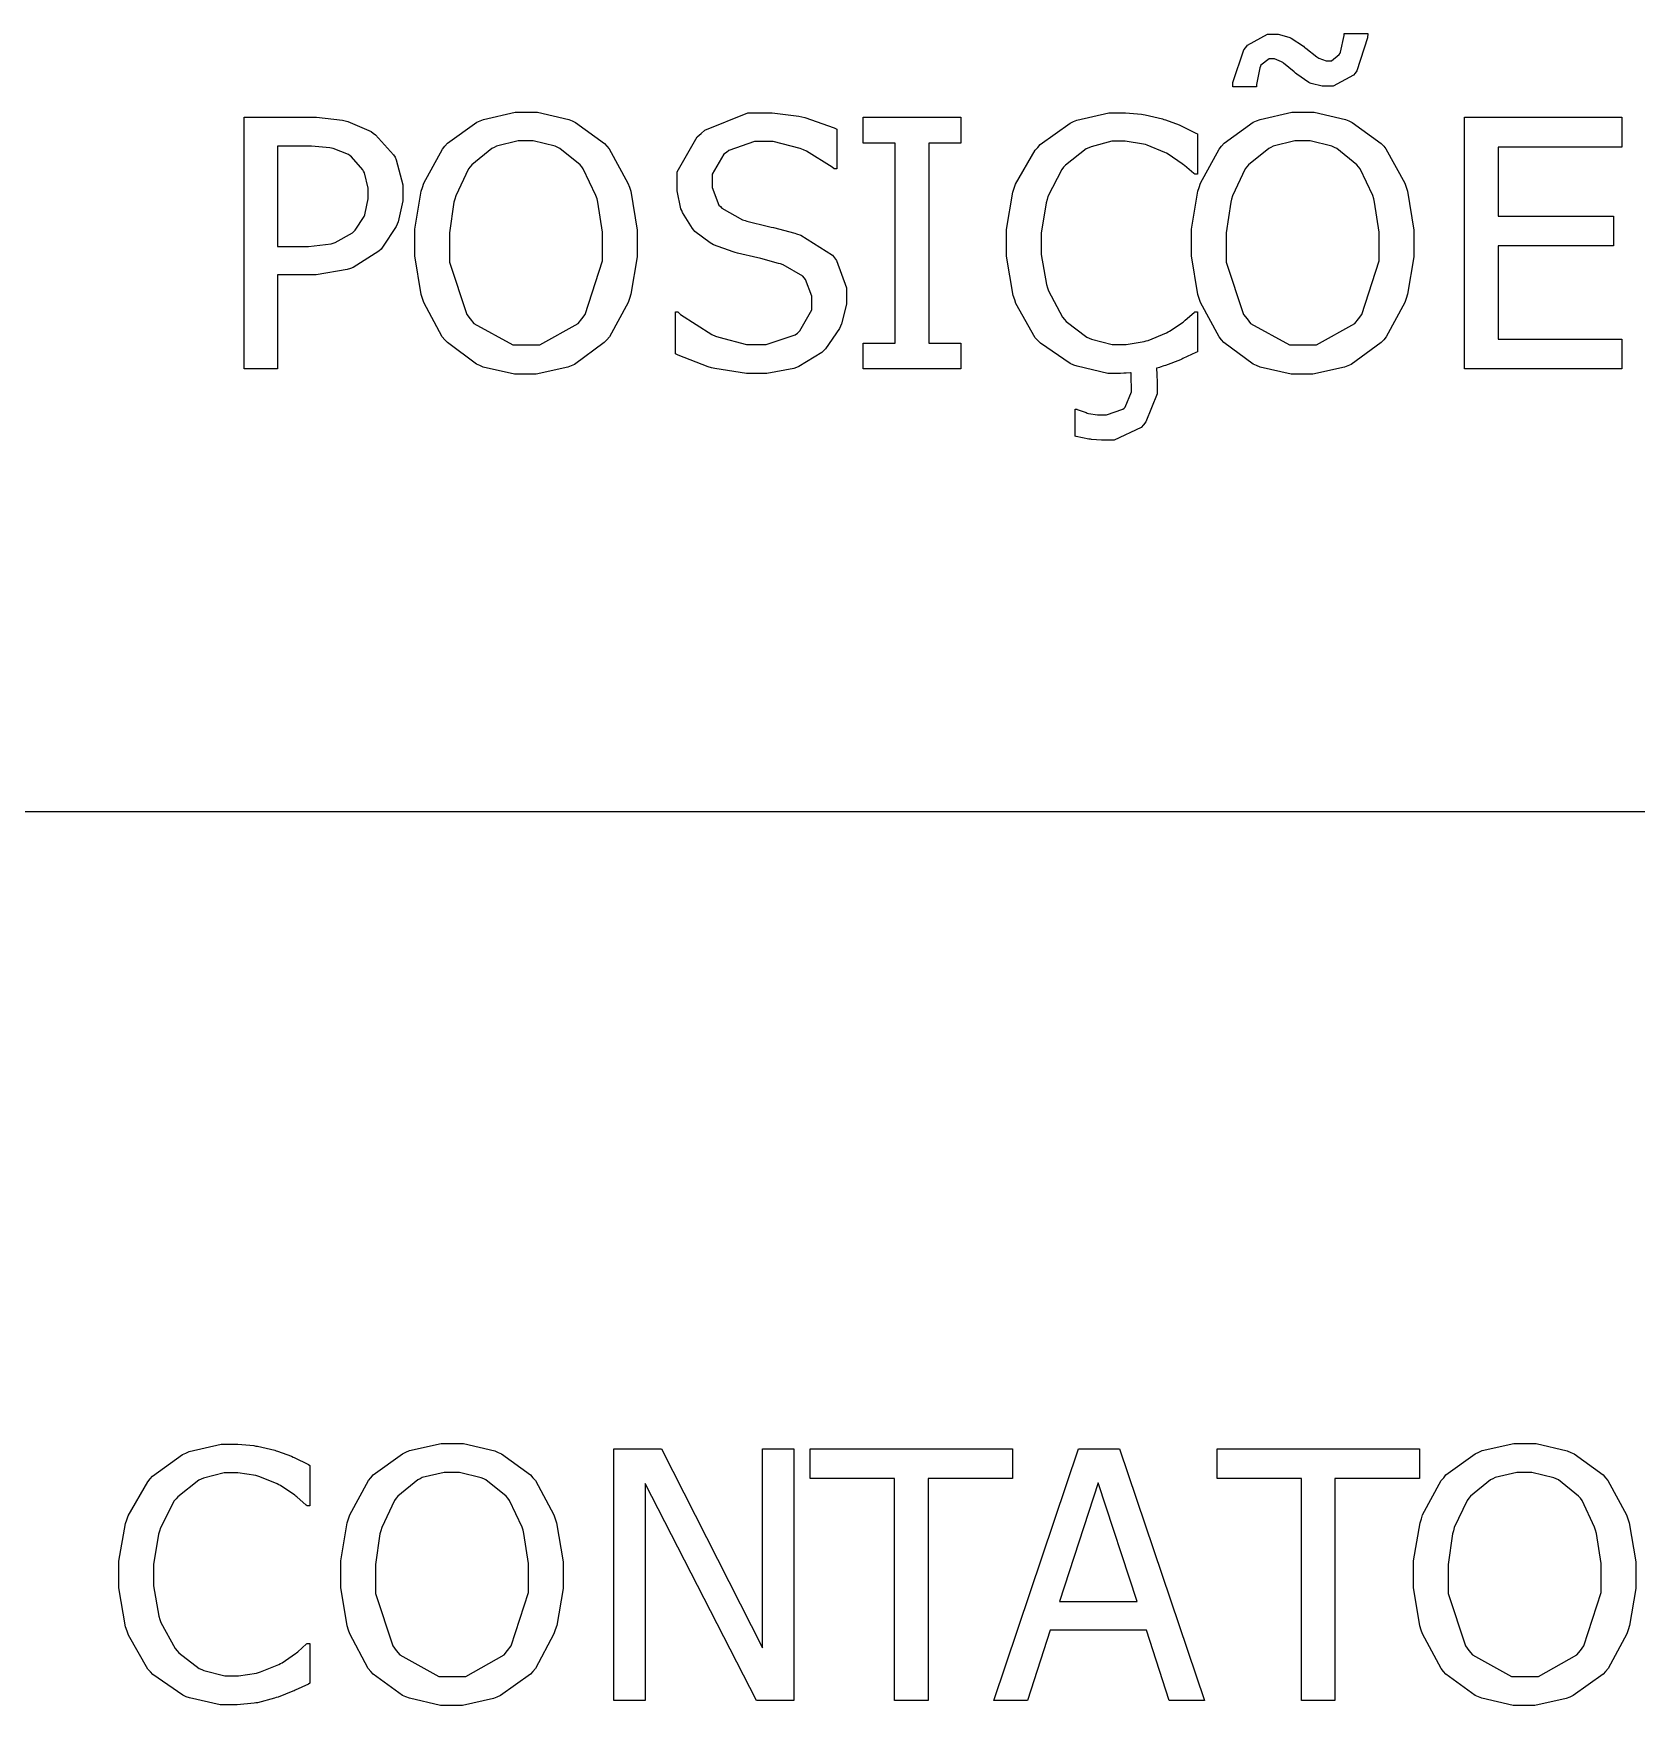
# Model space of a CAD drawing. Header units: millimetres. Extents: x 1974 to 2099, y 1386 to 1555.
# Drawn here: x 2086.148 to 2087.224, y 1477.652 to 1478.775 of the extents above; entities that cross this region are included whole.
import ezdxf

# ---------------------------------------------------------------- set-up
doc = ezdxf.new("R2010")
doc.units = ezdxf.units.MM
doc.layers.add('TEXTO', color=4, linetype='Continuous')

msp = doc.modelspace()

# ---------------------------------------------------------------- linework, layer by layer
at = {"layer": 'TEXTO', "color": 0}
for p, q in [((2086.9631, 1478.7669), (2086.9765, 1478.7743)), ((2086.9765, 1478.7743), (2086.981, 1478.7743)), ((2086.981, 1478.7743), (2086.9836, 1478.7743)), ((2086.9836, 1478.7743), (2086.9908, 1478.7724)), ((2086.9908, 1478.7724), (2086.9916, 1478.7721)), ((2086.9916, 1478.7721), (2086.9924, 1478.7718)), ((2086.9924, 1478.7718), (2087.0006, 1478.7664)), ((2087.0256, 1478.7624), (2087.028, 1478.7735)), ((2087.028, 1478.7749), (2087.0439, 1478.7749)), ((2087.028, 1478.7735), (2087.028, 1478.7749)), ((2087.028, 1478.7749), (2087.028, 1478.7749)), ((2087.0437, 1478.7719), (2087.0365, 1478.7498)), ((2087.0439, 1478.7749), (2087.0437, 1478.7719)), ((2086.9533, 1478.7419), (2086.9605, 1478.7639)), ((2086.9605, 1478.7639), (2086.9619, 1478.7654)), ((2086.9619, 1478.7654), (2086.9631, 1478.7669)), ((2087.0006, 1478.7664), (2087.0014, 1478.7655)), ((2087.0014, 1478.7655), (2087.0023, 1478.7649)), ((2087.0023, 1478.7649), (2087.0096, 1478.7592)), ((2087.0194, 1478.7564), (2087.0247, 1478.7608)), ((2087.0247, 1478.7608), (2087.0252, 1478.7616)), ((2087.0252, 1478.7616), (2087.0256, 1478.7624)), ((2086.9714, 1478.7519), (2086.9692, 1478.7405)), ((2086.9718, 1478.7528), (2086.9714, 1478.7519)), ((2086.9721, 1478.7536), (2086.9718, 1478.7528)), ((2086.9776, 1478.7578), (2086.9721, 1478.7536)), ((2086.9795, 1478.7578), (2086.9776, 1478.7578)), ((2086.9811, 1478.7578), (2086.9795, 1478.7578)), ((2086.986, 1478.7559), (2086.9811, 1478.7578)), ((2086.9867, 1478.7554), (2086.986, 1478.7559)), ((2086.9873, 1478.755), (2086.9867, 1478.7554)), ((2086.9944, 1478.749), (2086.9873, 1478.755)), ((2086.9954, 1478.7483), (2086.9944, 1478.749)), ((2087.0096, 1478.7592), (2087.0103, 1478.7588)), ((2087.0103, 1478.7588), (2087.0109, 1478.7583)), ((2087.0109, 1478.7583), (2087.0158, 1478.7564)), ((2087.0158, 1478.7564), (2087.0175, 1478.7564)), ((2087.0175, 1478.7564), (2087.0194, 1478.7564)), ((2087.0365, 1478.7498), (2087.0354, 1478.7483)), ((2086.9533, 1478.739), (2086.9533, 1478.7419)), ((2086.9692, 1478.739), (2086.9533, 1478.739)), ((2086.9692, 1478.7405), (2086.9692, 1478.739)), ((2086.9961, 1478.7476), (2086.9954, 1478.7483)), ((2087.0042, 1478.742), (2086.9961, 1478.7476)), ((2087.0051, 1478.7416), (2087.0042, 1478.742)), ((2087.0058, 1478.7413), (2087.0051, 1478.7416)), ((2087.0132, 1478.7395), (2087.0058, 1478.7413)), ((2087.016, 1478.7395), (2087.0132, 1478.7395)), ((2087.0205, 1478.7395), (2087.016, 1478.7395)), ((2087.0342, 1478.7468), (2087.0205, 1478.7395)), ((2087.0354, 1478.7483), (2087.0342, 1478.7468)), ((2086.2894, 1478.5497), (2086.2894, 1478.7186)), ((2086.2894, 1478.7186), (2086.3318, 1478.7186)), ((2086.3318, 1478.7186), (2086.338, 1478.7186)), ((2086.338, 1478.7186), (2086.3555, 1478.7166)), ((2086.3555, 1478.7166), (2086.3573, 1478.7161)), ((2086.3573, 1478.7161), (2086.359, 1478.7157)), ((2086.359, 1478.7157), (2086.3746, 1478.709)), ((2086.4258, 1478.7012), (2086.4455, 1478.7153)), ((2086.4455, 1478.7153), (2086.4478, 1478.7162)), ((2086.4478, 1478.7162), (2086.45, 1478.7172)), ((2086.45, 1478.7172), (2086.4714, 1478.7221)), ((2086.4714, 1478.7221), (2086.4786, 1478.7221)), ((2086.4786, 1478.7221), (2086.4863, 1478.7221)), ((2086.4863, 1478.7221), (2086.5073, 1478.7172)), ((2086.5073, 1478.7172), (2086.5096, 1478.7161)), ((2086.5096, 1478.7161), (2086.5118, 1478.7151)), ((2086.5118, 1478.7151), (2086.5314, 1478.701)), ((2086.5988, 1478.71), (2086.6275, 1478.7216)), ((2086.6275, 1478.7216), (2086.637, 1478.7216)), ((2086.637, 1478.7216), (2086.6438, 1478.7216)), ((2086.6438, 1478.7216), (2086.6617, 1478.7193)), ((2086.6617, 1478.7193), (2086.6638, 1478.7188)), ((2086.6638, 1478.7188), (2086.6659, 1478.7184)), ((2086.6659, 1478.7184), (2086.6855, 1478.7116)), ((2086.705, 1478.7013), (2086.705, 1478.7186)), ((2086.705, 1478.7186), (2086.7706, 1478.7186)), ((2086.7706, 1478.7186), (2086.7706, 1478.7013)), ((2086.8439, 1478.7147), (2086.8463, 1478.7157)), ((2086.8463, 1478.7157), (2086.8484, 1478.7167)), ((2086.8484, 1478.7167), (2086.87, 1478.7216)), ((2086.87, 1478.7216), (2086.8772, 1478.7216)), ((2086.8772, 1478.7216), (2086.8812, 1478.7216)), ((2086.8812, 1478.7216), (2086.8918, 1478.7207)), ((2086.8918, 1478.7207), (2086.8931, 1478.7205)), ((2086.8931, 1478.7205), (2086.8943, 1478.7203)), ((2086.8943, 1478.7203), (2086.9059, 1478.7176)), ((2086.9059, 1478.7176), (2086.9069, 1478.7172)), ((2086.9069, 1478.7172), (2086.9079, 1478.7169)), ((2086.9079, 1478.7169), (2086.9171, 1478.7135)), ((2086.9473, 1478.7012), (2086.9669, 1478.7153)), ((2086.9669, 1478.7153), (2086.9692, 1478.7162)), ((2086.9692, 1478.7162), (2086.9715, 1478.7172)), ((2086.9715, 1478.7172), (2086.9929, 1478.7221)), ((2086.9929, 1478.7221), (2087.0001, 1478.7221)), ((2087.0001, 1478.7221), (2087.0078, 1478.7221)), ((2087.0078, 1478.7221), (2087.0288, 1478.7172)), ((2087.0288, 1478.7172), (2087.0311, 1478.7161)), ((2087.0311, 1478.7161), (2087.0334, 1478.7151)), ((2087.0334, 1478.7151), (2087.0529, 1478.701)), ((2087.1088, 1478.5497), (2087.1088, 1478.7186)), ((2087.1088, 1478.7186), (2087.2145, 1478.7186)), ((2087.2145, 1478.7186), (2087.2145, 1478.6986)), ((2086.3746, 1478.709), (2086.3759, 1478.708)), ((2086.3759, 1478.708), (2086.3775, 1478.7069)), ((2086.3775, 1478.7069), (2086.3896, 1478.6933)), ((2086.5802, 1478.682), (2086.5935, 1478.7055)), ((2086.5935, 1478.7055), (2086.5962, 1478.7077)), ((2086.5962, 1478.7077), (2086.5988, 1478.71)), ((2086.6855, 1478.7116), (2086.6873, 1478.7107)), ((2086.6873, 1478.7107), (2086.6873, 1478.6839)), ((2086.8239, 1478.7003), (2086.8439, 1478.7147)), ((2086.9171, 1478.7135), (2086.9181, 1478.713)), ((2086.9181, 1478.713), (2086.919, 1478.7126)), ((2086.919, 1478.7126), (2086.9284, 1478.7079)), ((2086.9284, 1478.7079), (2086.9294, 1478.7074)), ((2086.9294, 1478.7074), (2086.9294, 1478.6803)), ((2086.3304, 1478.6993), (2086.3118, 1478.6993)), ((2086.3118, 1478.6993), (2086.3118, 1478.6318)), ((2086.3345, 1478.6993), (2086.3304, 1478.6993)), ((2086.3468, 1478.6981), (2086.3345, 1478.6993)), ((2086.3481, 1478.6979), (2086.3468, 1478.6981)), ((2086.3492, 1478.6977), (2086.3481, 1478.6979)), ((2086.3595, 1478.6935), (2086.3492, 1478.6977)), ((2086.3605, 1478.6928), (2086.3595, 1478.6935)), ((2086.3615, 1478.6921), (2086.3605, 1478.6928)), ((2086.3896, 1478.6933), (2086.3907, 1478.6917)), ((2086.4101, 1478.6743), (2086.4226, 1478.6972)), ((2086.4226, 1478.6972), (2086.4242, 1478.6992)), ((2086.4242, 1478.6992), (2086.4258, 1478.7012)), ((2086.4557, 1478.6977), (2086.4423, 1478.6867)), ((2086.4573, 1478.6984), (2086.4557, 1478.6977)), ((2086.4588, 1478.6992), (2086.4573, 1478.6984)), ((2086.4733, 1478.7027), (2086.4588, 1478.6992)), ((2086.4786, 1478.7027), (2086.4733, 1478.7027)), ((2086.4835, 1478.7027), (2086.4786, 1478.7027)), ((2086.4983, 1478.6991), (2086.4835, 1478.7027)), ((2086.4999, 1478.6983), (2086.4983, 1478.6991)), ((2086.5014, 1478.6977), (2086.4999, 1478.6983)), ((2086.5149, 1478.6867), (2086.5014, 1478.6977)), ((2086.5314, 1478.701), (2086.533, 1478.6992)), ((2086.533, 1478.6992), (2086.5345, 1478.6974)), ((2086.533, 1478.6992), (2086.533, 1478.6992)), ((2086.5345, 1478.6974), (2086.5471, 1478.6744)), ((2086.6115, 1478.6938), (2086.6036, 1478.6803)), ((2086.6132, 1478.6949), (2086.6115, 1478.6938)), ((2086.6148, 1478.6962), (2086.6132, 1478.6949)), ((2086.6321, 1478.7023), (2086.6148, 1478.6962)), ((2086.6385, 1478.7023), (2086.6321, 1478.7023)), ((2086.6446, 1478.7023), (2086.6385, 1478.7023)), ((2086.6628, 1478.6977), (2086.6446, 1478.7023)), ((2086.6649, 1478.6968), (2086.6628, 1478.6977)), ((2086.6669, 1478.6959), (2086.6649, 1478.6968)), ((2086.6842, 1478.6851), (2086.6669, 1478.6959)), ((2086.7265, 1478.7013), (2086.705, 1478.7013)), ((2086.7265, 1478.567), (2086.7265, 1478.7013)), ((2086.7706, 1478.7013), (2086.749, 1478.7013)), ((2086.749, 1478.7013), (2086.749, 1478.567)), ((2086.8074, 1478.6736), (2086.8205, 1478.6965)), ((2086.8205, 1478.6965), (2086.8222, 1478.6984)), ((2086.8222, 1478.6984), (2086.8239, 1478.7003)), ((2086.8548, 1478.6974), (2086.8408, 1478.6865)), ((2086.8565, 1478.6981), (2086.8548, 1478.6974)), ((2086.8581, 1478.6988), (2086.8565, 1478.6981)), ((2086.8719, 1478.7025), (2086.8581, 1478.6988)), ((2086.877, 1478.7025), (2086.8719, 1478.7025)), ((2086.881, 1478.7025), (2086.877, 1478.7025)), ((2086.8933, 1478.7005), (2086.881, 1478.7025)), ((2086.8945, 1478.7002), (2086.8933, 1478.7005)), ((2086.8958, 1478.6999), (2086.8945, 1478.7002)), ((2086.9076, 1478.695), (2086.8958, 1478.6999)), ((2086.9086, 1478.6944), (2086.9076, 1478.695)), ((2086.9097, 1478.6939), (2086.9086, 1478.6944)), ((2086.9192, 1478.6874), (2086.9097, 1478.6939)), ((2086.9316, 1478.6743), (2086.9441, 1478.6972)), ((2086.9441, 1478.6972), (2086.9457, 1478.6992)), ((2086.9457, 1478.6992), (2086.9473, 1478.7012)), ((2086.9773, 1478.6977), (2086.9638, 1478.6867)), ((2086.9788, 1478.6984), (2086.9773, 1478.6977)), ((2086.9803, 1478.6992), (2086.9788, 1478.6984)), ((2086.9949, 1478.7027), (2086.9803, 1478.6992)), ((2087.0002, 1478.7027), (2086.9949, 1478.7027)), ((2087.0051, 1478.7027), (2087.0002, 1478.7027)), ((2087.0198, 1478.6991), (2087.0051, 1478.7027)), ((2087.0214, 1478.6983), (2087.0198, 1478.6991)), ((2087.023, 1478.6977), (2087.0214, 1478.6983)), ((2087.0365, 1478.6867), (2087.023, 1478.6977)), ((2087.0529, 1478.701), (2087.0545, 1478.6992)), ((2087.0545, 1478.6992), (2087.056, 1478.6974)), ((2087.0545, 1478.6992), (2087.0545, 1478.6992)), ((2087.056, 1478.6974), (2087.0686, 1478.6744)), ((2087.2145, 1478.6986), (2087.1314, 1478.6986)), ((2087.1314, 1478.6986), (2087.1314, 1478.6523)), ((2086.369, 1478.6834), (2086.3615, 1478.6921)), ((2086.3696, 1478.6823), (2086.369, 1478.6834)), ((2086.3701, 1478.6812), (2086.3696, 1478.6823)), ((2086.3726, 1478.671), (2086.3701, 1478.6812)), ((2086.3907, 1478.6917), (2086.3915, 1478.69)), ((2086.3915, 1478.69), (2086.396, 1478.6733)), ((2086.4399, 1478.6839), (2086.4314, 1478.6658)), ((2086.4411, 1478.6853), (2086.4399, 1478.6839)), ((2086.4423, 1478.6867), (2086.4411, 1478.6853)), ((2086.5161, 1478.6853), (2086.5149, 1478.6867)), ((2086.5171, 1478.6839), (2086.5161, 1478.6853)), ((2086.5256, 1478.666), (2086.5171, 1478.6839)), ((2086.5802, 1478.6733), (2086.5802, 1478.682)), ((2086.6856, 1478.6839), (2086.6842, 1478.6851)), ((2086.6873, 1478.6839), (2086.6856, 1478.6839)), ((2086.8384, 1478.6836), (2086.8291, 1478.6655)), ((2086.8396, 1478.6851), (2086.8384, 1478.6836)), ((2086.8408, 1478.6865), (2086.8396, 1478.6851)), ((2086.92, 1478.6867), (2086.9192, 1478.6874)), ((2086.9207, 1478.6862), (2086.92, 1478.6867)), ((2086.927, 1478.6808), (2086.9207, 1478.6862)), ((2086.9615, 1478.6839), (2086.9529, 1478.6658)), ((2086.9626, 1478.6853), (2086.9615, 1478.6839)), ((2086.9638, 1478.6867), (2086.9626, 1478.6853)), ((2087.0376, 1478.6853), (2087.0365, 1478.6867)), ((2087.0387, 1478.6839), (2087.0376, 1478.6853)), ((2087.0472, 1478.666), (2087.0387, 1478.6839)), ((2086.3726, 1478.6671), (2086.3726, 1478.671)), ((2086.396, 1478.6733), (2086.396, 1478.6677)), ((2086.4083, 1478.6689), (2086.4092, 1478.6715)), ((2086.4092, 1478.6715), (2086.4101, 1478.6743)), ((2086.5471, 1478.6744), (2086.548, 1478.6717)), ((2086.548, 1478.6717), (2086.5489, 1478.6689)), ((2086.5802, 1478.6693), (2086.5802, 1478.6733)), ((2086.6036, 1478.6803), (2086.6036, 1478.6757)), ((2086.6036, 1478.6757), (2086.6036, 1478.6715)), ((2086.6036, 1478.6715), (2086.6082, 1478.6596)), ((2086.8056, 1478.6684), (2086.8065, 1478.671)), ((2086.8065, 1478.671), (2086.8074, 1478.6736)), ((2086.9276, 1478.6803), (2086.927, 1478.6808)), ((2086.9294, 1478.6803), (2086.9276, 1478.6803)), ((2086.9298, 1478.6689), (2086.9307, 1478.6715)), ((2086.9307, 1478.6715), (2086.9316, 1478.6743)), ((2087.0686, 1478.6744), (2087.0696, 1478.6717)), ((2087.0696, 1478.6717), (2087.0704, 1478.6689)), ((2086.3707, 1478.6541), (2086.3726, 1478.6639)), ((2086.3726, 1478.6639), (2086.3726, 1478.6671)), ((2086.3726, 1478.6671), (2086.3726, 1478.6671)), ((2086.396, 1478.6625), (2086.3927, 1478.6484)), ((2086.396, 1478.6677), (2086.396, 1478.6625)), ((2086.396, 1478.6677), (2086.396, 1478.6677)), ((2086.4039, 1478.6435), (2086.4083, 1478.6689)), ((2086.4302, 1478.6615), (2086.4272, 1478.641)), ((2086.4308, 1478.6636), (2086.4302, 1478.6615)), ((2086.4314, 1478.6658), (2086.4308, 1478.6636)), ((2086.5263, 1478.6638), (2086.5256, 1478.666)), ((2086.5269, 1478.6617), (2086.5263, 1478.6638)), ((2086.5299, 1478.6415), (2086.5269, 1478.6617)), ((2086.5489, 1478.6689), (2086.5533, 1478.6428)), ((2086.5826, 1478.6572), (2086.5802, 1478.6693)), ((2086.6082, 1478.6596), (2086.6092, 1478.6586)), ((2086.8012, 1478.6433), (2086.8056, 1478.6684)), ((2086.8279, 1478.6612), (2086.8246, 1478.6408)), ((2086.8286, 1478.6633), (2086.8279, 1478.6612)), ((2086.8291, 1478.6655), (2086.8286, 1478.6633)), ((2086.9255, 1478.6435), (2086.9298, 1478.6689)), ((2086.9518, 1478.6615), (2086.9488, 1478.641)), ((2086.9523, 1478.6636), (2086.9518, 1478.6615)), ((2086.9529, 1478.6658), (2086.9523, 1478.6636)), ((2087.0478, 1478.6638), (2087.0472, 1478.666)), ((2087.0484, 1478.6617), (2087.0478, 1478.6638)), ((2087.0515, 1478.6415), (2087.0484, 1478.6617)), ((2087.0704, 1478.6689), (2087.0748, 1478.6428)), ((2086.3639, 1478.6427), (2086.37, 1478.652)), ((2086.37, 1478.652), (2086.3704, 1478.653)), ((2086.3704, 1478.653), (2086.3707, 1478.6541)), ((2086.3927, 1478.6484), (2086.3921, 1478.6468)), ((2086.5832, 1478.6559), (2086.5826, 1478.6572)), ((2086.5836, 1478.6546), (2086.5832, 1478.6559)), ((2086.5904, 1478.6438), (2086.5836, 1478.6546)), ((2086.6092, 1478.6586), (2086.6101, 1478.6576)), ((2086.6101, 1478.6576), (2086.6239, 1478.6498)), ((2086.6239, 1478.6498), (2086.6257, 1478.6492)), ((2086.6257, 1478.6492), (2086.6269, 1478.6489)), ((2086.6269, 1478.6489), (2086.6415, 1478.6453)), ((2087.1314, 1478.6523), (2087.2089, 1478.6523)), ((2087.2089, 1478.6523), (2087.2089, 1478.6323)), ((2086.3505, 1478.6344), (2086.3621, 1478.641)), ((2086.3621, 1478.641), (2086.3631, 1478.6419)), ((2086.3631, 1478.6419), (2086.3639, 1478.6427)), ((2086.3914, 1478.6453), (2086.3823, 1478.6313)), ((2086.3921, 1478.6468), (2086.3914, 1478.6453)), ((2086.4039, 1478.6341), (2086.4039, 1478.6435)), ((2086.4272, 1478.641), (2086.4272, 1478.6341)), ((2086.5299, 1478.6341), (2086.5299, 1478.6415)), ((2086.5533, 1478.6428), (2086.5533, 1478.6341)), ((2086.5912, 1478.6428), (2086.5904, 1478.6438)), ((2086.592, 1478.642), (2086.5912, 1478.6428)), ((2086.6023, 1478.6342), (2086.592, 1478.642)), ((2086.6415, 1478.6453), (2086.6432, 1478.6449)), ((2086.6432, 1478.6449), (2086.6448, 1478.6445)), ((2086.6448, 1478.6445), (2086.6591, 1478.6408)), ((2086.6591, 1478.6408), (2086.6603, 1478.6404)), ((2086.6603, 1478.6404), (2086.6631, 1478.6395)), ((2086.6631, 1478.6395), (2086.6844, 1478.6261)), ((2086.8012, 1478.634), (2086.8012, 1478.6433)), ((2086.8246, 1478.6408), (2086.8246, 1478.634)), ((2086.9255, 1478.6341), (2086.9255, 1478.6435)), ((2086.9488, 1478.641), (2086.9488, 1478.6341)), ((2087.0515, 1478.6341), (2087.0515, 1478.6415)), ((2087.0748, 1478.6428), (2087.0748, 1478.6341)), ((2086.3118, 1478.6318), (2086.3271, 1478.6318)), ((2086.3271, 1478.6318), (2086.3325, 1478.6318)), ((2086.3325, 1478.6318), (2086.3477, 1478.6337)), ((2086.3477, 1478.6337), (2086.3492, 1478.634)), ((2086.3492, 1478.634), (2086.3505, 1478.6344)), ((2086.3798, 1478.6288), (2086.3626, 1478.6178)), ((2086.3813, 1478.6301), (2086.3798, 1478.6288)), ((2086.3823, 1478.6313), (2086.3813, 1478.6301)), ((2086.4039, 1478.6256), (2086.4039, 1478.6341)), ((2086.4082, 1478.5997), (2086.4039, 1478.6256)), ((2086.4272, 1478.6341), (2086.4272, 1478.6214)), ((2086.5299, 1478.6222), (2086.5299, 1478.6341)), ((2086.5299, 1478.6341), (2086.5299, 1478.6341)), ((2086.5533, 1478.6341), (2086.5533, 1478.6249)), ((2086.6035, 1478.6336), (2086.6023, 1478.6342)), ((2086.6046, 1478.633), (2086.6035, 1478.6336)), ((2086.6177, 1478.6282), (2086.6046, 1478.633)), ((2086.6191, 1478.6278), (2086.6177, 1478.6282)), ((2086.6207, 1478.6274), (2086.6191, 1478.6278)), ((2086.6343, 1478.6242), (2086.6207, 1478.6274)), ((2086.6844, 1478.6261), (2086.6857, 1478.6243)), ((2086.8012, 1478.6253), (2086.8012, 1478.634)), ((2086.8058, 1478.599), (2086.8012, 1478.6253)), ((2086.8246, 1478.634), (2086.8246, 1478.6265)), ((2086.8246, 1478.6265), (2086.828, 1478.6063)), ((2086.9255, 1478.6256), (2086.9255, 1478.6341)), ((2086.9297, 1478.5997), (2086.9255, 1478.6256)), ((2086.9488, 1478.6341), (2086.9488, 1478.6214)), ((2087.0515, 1478.6222), (2087.0515, 1478.6341)), ((2087.0515, 1478.6341), (2087.0515, 1478.6341)), ((2087.0748, 1478.6341), (2087.0748, 1478.6249)), ((2087.2089, 1478.6323), (2087.1314, 1478.6323)), ((2087.1314, 1478.6323), (2087.1314, 1478.5697)), ((2086.3586, 1478.6163), (2086.3378, 1478.6127)), ((2086.3607, 1478.617), (2086.3586, 1478.6163)), ((2086.3626, 1478.6178), (2086.3607, 1478.617)), ((2086.4272, 1478.6214), (2086.4389, 1478.5862)), ((2086.5183, 1478.5862), (2086.5299, 1478.6222)), ((2086.5533, 1478.6249), (2086.549, 1478.5998)), ((2086.6353, 1478.6239), (2086.6343, 1478.6242)), ((2086.6364, 1478.6237), (2086.6353, 1478.6239)), ((2086.6482, 1478.6205), (2086.6364, 1478.6237)), ((2086.6496, 1478.6201), (2086.6482, 1478.6205)), ((2086.6513, 1478.6196), (2086.6496, 1478.6201)), ((2086.6646, 1478.6118), (2086.6513, 1478.6196)), ((2086.6857, 1478.6243), (2086.6872, 1478.6225)), ((2086.6872, 1478.6225), (2086.6939, 1478.604)), ((2086.9488, 1478.6214), (2086.9604, 1478.5862)), ((2087.0399, 1478.5862), (2087.0515, 1478.6222)), ((2087.0748, 1478.6249), (2087.0705, 1478.5998)), ((2086.3309, 1478.6127), (2086.3118, 1478.6127)), ((2086.3118, 1478.6127), (2086.3118, 1478.5497)), ((2086.3378, 1478.6127), (2086.3309, 1478.6127)), ((2086.6655, 1478.6107), (2086.6646, 1478.6118)), ((2086.6662, 1478.6097), (2086.6655, 1478.6107)), ((2086.6705, 1478.5984), (2086.6662, 1478.6097)), ((2086.6939, 1478.604), (2086.6939, 1478.5978)), ((2086.828, 1478.6063), (2086.8288, 1478.6041)), ((2086.8288, 1478.6041), (2086.8294, 1478.602)), ((2086.4091, 1478.5968), (2086.4082, 1478.5997)), ((2086.41, 1478.5942), (2086.4091, 1478.5968)), ((2086.4224, 1478.5711), (2086.41, 1478.5942)), ((2086.5472, 1478.5942), (2086.5346, 1478.5711)), ((2086.5481, 1478.5969), (2086.5472, 1478.5942)), ((2086.549, 1478.5998), (2086.5481, 1478.5969)), ((2086.6705, 1478.5942), (2086.6705, 1478.5984)), ((2086.6705, 1478.5894), (2086.6705, 1478.5942)), ((2086.6939, 1478.593), (2086.6905, 1478.5799)), ((2086.6939, 1478.5978), (2086.6939, 1478.593)), ((2086.8068, 1478.5961), (2086.8058, 1478.599)), ((2086.8076, 1478.5935), (2086.8068, 1478.5961)), ((2086.8206, 1478.5706), (2086.8076, 1478.5935)), ((2086.8294, 1478.602), (2086.8389, 1478.5843)), ((2086.9307, 1478.5968), (2086.9297, 1478.5997)), ((2086.9315, 1478.5942), (2086.9307, 1478.5968)), ((2086.944, 1478.5711), (2086.9315, 1478.5942)), ((2087.0688, 1478.5942), (2087.0562, 1478.5711)), ((2087.0696, 1478.5969), (2087.0688, 1478.5942)), ((2087.0705, 1478.5998), (2087.0696, 1478.5969)), ((2086.4389, 1478.5862), (2086.4412, 1478.5832)), ((2086.4412, 1478.5832), (2086.4435, 1478.5802)), ((2086.4435, 1478.5802), (2086.4698, 1478.5657)), ((2086.488, 1478.5657), (2086.5137, 1478.5802)), ((2086.5137, 1478.5802), (2086.516, 1478.5832)), ((2086.516, 1478.5832), (2086.5183, 1478.5862)), ((2086.5789, 1478.5598), (2086.5789, 1478.5879)), ((2086.5789, 1478.5879), (2086.5805, 1478.5879)), ((2086.5805, 1478.5879), (2086.5823, 1478.5862)), ((2086.5823, 1478.5862), (2086.6033, 1478.5727)), ((2086.6625, 1478.5751), (2086.6705, 1478.5894)), ((2086.8389, 1478.5843), (2086.8402, 1478.5829)), ((2086.8402, 1478.5829), (2086.8414, 1478.5815)), ((2086.8414, 1478.5815), (2086.8552, 1478.571)), ((2086.9107, 1478.575), (2086.9198, 1478.5811)), ((2086.9198, 1478.5811), (2086.9205, 1478.5816)), ((2086.9205, 1478.5816), (2086.9212, 1478.5823)), ((2086.9212, 1478.5823), (2086.9272, 1478.5875)), ((2086.9272, 1478.5875), (2086.9277, 1478.5879)), ((2086.9277, 1478.5879), (2086.9294, 1478.5879)), ((2086.9294, 1478.5879), (2086.9294, 1478.5611)), ((2086.9604, 1478.5862), (2086.9628, 1478.5832)), ((2086.9628, 1478.5832), (2086.9651, 1478.5802)), ((2086.9651, 1478.5802), (2086.9913, 1478.5657)), ((2087.0095, 1478.5657), (2087.0352, 1478.5802)), ((2087.0352, 1478.5802), (2087.0375, 1478.5832)), ((2087.0375, 1478.5832), (2087.0399, 1478.5862)), ((2086.4241, 1478.5692), (2086.4224, 1478.5711)), ((2086.4258, 1478.5673), (2086.4241, 1478.5692)), ((2086.533, 1478.5692), (2086.5312, 1478.5673)), ((2086.5346, 1478.5711), (2086.533, 1478.5692)), ((2086.6033, 1478.5727), (2086.6058, 1478.5717)), ((2086.6058, 1478.5717), (2086.608, 1478.5709)), ((2086.608, 1478.5709), (2086.6266, 1478.566)), ((2086.6398, 1478.566), (2086.6593, 1478.5725)), ((2086.6593, 1478.5725), (2086.6609, 1478.5737)), ((2086.6609, 1478.5737), (2086.6625, 1478.5751)), ((2086.6892, 1478.5768), (2086.6798, 1478.5631)), ((2086.6898, 1478.5783), (2086.6892, 1478.5768)), ((2086.6905, 1478.5799), (2086.6898, 1478.5783)), ((2086.8223, 1478.5687), (2086.8206, 1478.5706)), ((2086.8552, 1478.571), (2086.8568, 1478.5703)), ((2086.8568, 1478.5703), (2086.8584, 1478.5696)), ((2086.8584, 1478.5696), (2086.8723, 1478.566)), ((2086.8964, 1478.5688), (2086.9086, 1478.5739)), ((2086.9086, 1478.5739), (2086.9098, 1478.5745)), ((2086.9098, 1478.5745), (2086.9107, 1478.575)), ((2086.9457, 1478.5692), (2086.944, 1478.5711)), ((2086.9472, 1478.5673), (2086.9457, 1478.5692)), ((2087.0545, 1478.5692), (2087.0528, 1478.5673)), ((2087.0562, 1478.5711), (2087.0545, 1478.5692)), ((2087.1314, 1478.5697), (2087.2145, 1478.5697)), ((2087.2145, 1478.5697), (2087.2145, 1478.5497)), ((2086.4454, 1478.5529), (2086.4258, 1478.5673)), ((2086.4698, 1478.5657), (2086.4786, 1478.5657)), ((2086.4786, 1478.5657), (2086.488, 1478.5657)), ((2086.5312, 1478.5673), (2086.5112, 1478.5527)), ((2086.5808, 1478.5589), (2086.5789, 1478.5598)), ((2086.601, 1478.5511), (2086.5808, 1478.5589)), ((2086.6266, 1478.566), (2086.6328, 1478.566)), ((2086.6328, 1478.566), (2086.6398, 1478.566)), ((2086.6772, 1478.5607), (2086.6618, 1478.5512)), ((2086.6786, 1478.5619), (2086.6772, 1478.5607)), ((2086.6798, 1478.5631), (2086.6786, 1478.5619)), ((2086.705, 1478.5497), (2086.705, 1478.567)), ((2086.705, 1478.567), (2086.7265, 1478.567)), ((2086.749, 1478.567), (2086.7706, 1478.567)), ((2086.7706, 1478.567), (2086.7706, 1478.5497)), ((2086.7706, 1478.567), (2086.7706, 1478.567)), ((2086.824, 1478.567), (2086.8223, 1478.5687)), ((2086.8441, 1478.5532), (2086.824, 1478.567)), ((2086.8723, 1478.566), (2086.877, 1478.566)), ((2086.877, 1478.566), (2086.8815, 1478.566)), ((2086.8815, 1478.566), (2086.8936, 1478.568)), ((2086.8936, 1478.568), (2086.895, 1478.5684)), ((2086.895, 1478.5684), (2086.8964, 1478.5688)), ((2086.9284, 1478.5607), (2086.9197, 1478.5566)), ((2086.9294, 1478.5611), (2086.9284, 1478.5607)), ((2086.9669, 1478.5529), (2086.9472, 1478.5673)), ((2086.9913, 1478.5657), (2087.0002, 1478.5657)), ((2087.0002, 1478.5657), (2087.0095, 1478.5657)), ((2087.0528, 1478.5673), (2087.0327, 1478.5527)), ((2086.3118, 1478.5497), (2086.2894, 1478.5497)), ((2086.4477, 1478.5519), (2086.4454, 1478.5529)), ((2086.4499, 1478.5509), (2086.4477, 1478.5519)), ((2086.4708, 1478.5462), (2086.4499, 1478.5509)), ((2086.5066, 1478.5509), (2086.4855, 1478.5462)), ((2086.5089, 1478.5517), (2086.5066, 1478.5509)), ((2086.5112, 1478.5527), (2086.5089, 1478.5517)), ((2086.6032, 1478.5504), (2086.601, 1478.5511)), ((2086.6053, 1478.5498), (2086.6032, 1478.5504)), ((2086.6266, 1478.5466), (2086.6053, 1478.5498)), ((2086.6344, 1478.5466), (2086.6266, 1478.5466)), ((2086.6403, 1478.5466), (2086.6344, 1478.5466)), ((2086.6344, 1478.5466), (2086.6344, 1478.5466)), ((2086.6584, 1478.55), (2086.6403, 1478.5466)), ((2086.6602, 1478.5506), (2086.6584, 1478.55)), ((2086.6618, 1478.5512), (2086.6602, 1478.5506)), ((2086.7706, 1478.5497), (2086.705, 1478.5497)), ((2086.8464, 1478.5522), (2086.8441, 1478.5532)), ((2086.8486, 1478.5514), (2086.8464, 1478.5522)), ((2086.8692, 1478.5466), (2086.8486, 1478.5514)), ((2086.8769, 1478.5466), (2086.8692, 1478.5466)), ((2086.8777, 1478.5466), (2086.8769, 1478.5466)), ((2086.8769, 1478.5466), (2086.8769, 1478.5466)), ((2086.8801, 1478.5467), (2086.8777, 1478.5466)), ((2086.8812, 1478.5467), (2086.8801, 1478.5467)), ((2086.8815, 1478.5468), (2086.8812, 1478.5467)), ((2086.8846, 1478.547), (2086.8815, 1478.5468)), ((2086.885, 1478.547), (2086.8846, 1478.547)), ((2086.885, 1478.5461), (2086.885, 1478.547)), ((2086.902, 1478.5501), (2086.9019, 1478.55)), ((2086.9019, 1478.55), (2086.9019, 1478.5498)), ((2086.9019, 1478.5498), (2086.9022, 1478.5461)), ((2086.9041, 1478.5506), (2086.902, 1478.5501)), ((2086.9043, 1478.5507), (2086.9041, 1478.5506)), ((2086.9045, 1478.5508), (2086.9043, 1478.5507)), ((2086.9068, 1478.5516), (2086.9045, 1478.5508)), ((2086.9069, 1478.5516), (2086.9068, 1478.5516)), ((2086.9081, 1478.5519), (2086.9069, 1478.5516)), ((2086.918, 1478.5557), (2086.9081, 1478.5519)), ((2086.9189, 1478.5561), (2086.918, 1478.5557)), ((2086.9197, 1478.5566), (2086.9189, 1478.5561)), ((2086.9692, 1478.5519), (2086.9669, 1478.5529)), ((2086.9715, 1478.5509), (2086.9692, 1478.5519)), ((2086.9923, 1478.5462), (2086.9715, 1478.5509)), ((2087.0282, 1478.5509), (2087.007, 1478.5462)), ((2087.0304, 1478.5517), (2087.0282, 1478.5509)), ((2087.0327, 1478.5527), (2087.0304, 1478.5517)), ((2087.2145, 1478.5497), (2087.1088, 1478.5497)), ((2087.2145, 1478.5497), (2087.2145, 1478.5497)), ((2086.4786, 1478.5462), (2086.4708, 1478.5462)), ((2086.4855, 1478.5462), (2086.4786, 1478.5462)), ((2086.885, 1478.5432), (2086.885, 1478.5461)), ((2086.885, 1478.5419), (2086.885, 1478.5432)), ((2086.885, 1478.5416), (2086.885, 1478.5419)), ((2086.8851, 1478.5386), (2086.885, 1478.5416)), ((2086.8851, 1478.5376), (2086.8851, 1478.5386)), ((2086.8851, 1478.5342), (2086.8851, 1478.5376)), ((2086.9022, 1478.5461), (2086.9023, 1478.5457)), ((2086.9023, 1478.5457), (2086.9023, 1478.5452)), ((2086.9023, 1478.5452), (2086.9025, 1478.5411)), ((2086.9025, 1478.5411), (2086.9025, 1478.5396)), ((2086.9025, 1478.5396), (2086.9025, 1478.5328)), ((2087.0001, 1478.5462), (2086.9923, 1478.5462)), ((2087.007, 1478.5462), (2087.0001, 1478.5462)), ((2086.881, 1478.524), (2086.8851, 1478.5342)), ((2086.9025, 1478.5328), (2086.8947, 1478.514)), ((2086.8474, 1478.5044), (2086.8474, 1478.5225)), ((2086.8474, 1478.5225), (2086.8484, 1478.5225)), ((2086.8484, 1478.5225), (2086.8488, 1478.5224)), ((2086.8488, 1478.5224), (2086.8548, 1478.5203)), ((2086.8548, 1478.5203), (2086.8555, 1478.52)), ((2086.8555, 1478.52), (2086.8563, 1478.5198)), ((2086.8563, 1478.5198), (2086.8623, 1478.5188)), ((2086.8623, 1478.5188), (2086.8645, 1478.5188)), ((2086.8645, 1478.5188), (2086.8684, 1478.5188)), ((2086.8684, 1478.5188), (2086.8793, 1478.5225)), ((2086.8793, 1478.5225), (2086.8802, 1478.5232)), ((2086.8802, 1478.5232), (2086.881, 1478.524)), ((2086.8947, 1478.514), (2086.8932, 1478.5121)), ((2086.8481, 1478.5042), (2086.8474, 1478.5044)), ((2086.8566, 1478.5025), (2086.8481, 1478.5042)), ((2086.8576, 1478.5024), (2086.8566, 1478.5025)), ((2086.8584, 1478.5023), (2086.8576, 1478.5024)), ((2086.865, 1478.5017), (2086.8584, 1478.5023)), ((2086.8675, 1478.5017), (2086.865, 1478.5017)), ((2086.8735, 1478.5017), (2086.8675, 1478.5017)), ((2086.8916, 1478.5104), (2086.8735, 1478.5017)), ((2086.8932, 1478.5121), (2086.8916, 1478.5104)), ((2098.7779, 1478.2522), (2069.8934, 1478.2522)), ((2086.4003, 1477.8233), (2086.4217, 1477.8281)), ((2086.4217, 1477.8281), (2086.4289, 1477.8281)), ((2086.4289, 1477.8281), (2086.4367, 1477.8281)), ((2086.4367, 1477.8281), (2086.4576, 1477.8231)), ((2087.1206, 1477.8233), (2087.1419, 1477.8281)), ((2087.1419, 1477.8281), (2087.1491, 1477.8281)), ((2087.1491, 1477.8281), (2087.1569, 1477.8281)), ((2087.1569, 1477.8281), (2087.1778, 1477.8231)), ((2086.2279, 1477.8062), (2086.2479, 1477.8207)), ((2086.2479, 1477.8207), (2086.2502, 1477.8217)), ((2086.2502, 1477.8217), (2086.2525, 1477.8228)), ((2086.2525, 1477.8228), (2086.274, 1477.8276)), ((2086.274, 1477.8276), (2086.2812, 1477.8276)), ((2086.2812, 1477.8276), (2086.2852, 1477.8276)), ((2086.2852, 1477.8276), (2086.2959, 1477.8267)), ((2086.2959, 1477.8267), (2086.2971, 1477.8264)), ((2086.2971, 1477.8264), (2086.2983, 1477.8262)), ((2086.2983, 1477.8262), (2086.3099, 1477.8236)), ((2086.3099, 1477.8236), (2086.3109, 1477.8231)), ((2086.3109, 1477.8231), (2086.3118, 1477.8229)), ((2086.3118, 1477.8229), (2086.3212, 1477.8195)), ((2086.3212, 1477.8195), (2086.3222, 1477.819)), ((2086.3222, 1477.819), (2086.323, 1477.8186)), ((2086.323, 1477.8186), (2086.3325, 1477.8139)), ((2086.3761, 1477.8071), (2086.3957, 1477.8212)), ((2086.3957, 1477.8212), (2086.398, 1477.8222)), ((2086.398, 1477.8222), (2086.4003, 1477.8233)), ((2086.4576, 1477.8231), (2086.4599, 1477.8221)), ((2086.4599, 1477.8221), (2086.4622, 1477.8211)), ((2086.4622, 1477.8211), (2086.4817, 1477.807)), ((2086.5376, 1477.6556), (2086.5376, 1477.8246)), ((2086.5376, 1477.8246), (2086.5696, 1477.8246)), ((2086.5696, 1477.8246), (2086.6374, 1477.6909)), ((2086.6374, 1477.6909), (2086.6374, 1477.8246)), ((2086.6374, 1477.8246), (2086.6584, 1477.8246)), ((2086.6584, 1477.8246), (2086.6584, 1477.6556)), ((2086.6584, 1477.8246), (2086.6584, 1477.8246)), ((2086.6695, 1477.8046), (2086.6695, 1477.8246)), ((2086.6695, 1477.8246), (2086.8053, 1477.8246)), ((2086.7927, 1477.6556), (2086.8496, 1477.8246)), ((2086.8053, 1477.8246), (2086.8053, 1477.8046)), ((2086.8496, 1477.8246), (2086.8772, 1477.8246)), ((2086.8772, 1477.8246), (2086.9342, 1477.6556)), ((2086.9426, 1477.8046), (2086.9426, 1477.8246)), ((2086.9426, 1477.8246), (2087.0786, 1477.8246)), ((2087.0786, 1477.8246), (2087.0786, 1477.8046)), ((2087.0963, 1477.8071), (2087.116, 1477.8212)), ((2087.116, 1477.8212), (2087.1184, 1477.8222)), ((2087.1184, 1477.8222), (2087.1206, 1477.8233)), ((2087.1778, 1477.8231), (2087.1802, 1477.8221)), ((2087.1802, 1477.8221), (2087.1823, 1477.8211)), ((2087.1823, 1477.8211), (2087.2019, 1477.807)), ((2086.2263, 1477.8043), (2086.2279, 1477.8062)), ((2086.2759, 1477.8084), (2086.2621, 1477.8048)), ((2086.281, 1477.8084), (2086.2759, 1477.8084)), ((2086.2851, 1477.8084), (2086.281, 1477.8084)), ((2086.2973, 1477.8066), (2086.2851, 1477.8084)), ((2086.2986, 1477.8062), (2086.2973, 1477.8066)), ((2086.2998, 1477.8058), (2086.2986, 1477.8062)), ((2086.3115, 1477.801), (2086.2998, 1477.8058)), ((2086.3325, 1477.8139), (2086.3334, 1477.8134)), ((2086.3334, 1477.8134), (2086.3334, 1477.7862)), ((2086.3744, 1477.8051), (2086.3761, 1477.8071)), ((2086.4236, 1477.8087), (2086.409, 1477.8052)), ((2086.429, 1477.8087), (2086.4236, 1477.8087)), ((2086.4339, 1477.8087), (2086.429, 1477.8087)), ((2086.4486, 1477.8051), (2086.4339, 1477.8087)), ((2086.4817, 1477.807), (2086.4833, 1477.8051)), ((2087.0948, 1477.8051), (2087.0963, 1477.8071)), ((2087.1439, 1477.8087), (2087.1293, 1477.8052)), ((2087.1492, 1477.8087), (2087.1439, 1477.8087)), ((2087.154, 1477.8087), (2087.1492, 1477.8087)), ((2087.1688, 1477.8051), (2087.154, 1477.8087)), ((2087.2019, 1477.807), (2087.2035, 1477.8051)), ((2086.2115, 1477.7796), (2086.2246, 1477.8024)), ((2086.2246, 1477.8024), (2086.2263, 1477.8043)), ((2086.2589, 1477.8034), (2086.2448, 1477.7924)), ((2086.2605, 1477.8041), (2086.2589, 1477.8034)), ((2086.2621, 1477.8048), (2086.2605, 1477.8041)), ((2086.3126, 1477.8003), (2086.3115, 1477.801)), ((2086.3137, 1477.7998), (2086.3126, 1477.8003)), ((2086.3233, 1477.7935), (2086.3137, 1477.7998)), ((2086.3604, 1477.7802), (2086.3728, 1477.8033)), ((2086.3728, 1477.8033), (2086.3744, 1477.8051)), ((2086.406, 1477.8038), (2086.3926, 1477.7928)), ((2086.4075, 1477.8044), (2086.406, 1477.8038)), ((2086.409, 1477.8052), (2086.4075, 1477.8044)), ((2086.4502, 1477.8043), (2086.4486, 1477.8051)), ((2086.4517, 1477.8036), (2086.4502, 1477.8043)), ((2086.4653, 1477.7927), (2086.4517, 1477.8036)), ((2086.4833, 1477.8051), (2086.4849, 1477.8033)), ((2086.4833, 1477.8051), (2086.4833, 1477.8051)), ((2086.4849, 1477.8033), (2086.4974, 1477.7803)), ((2086.6333, 1477.6556), (2086.5586, 1477.8013)), ((2086.5586, 1477.8013), (2086.5586, 1477.6556)), ((2086.7261, 1477.8046), (2086.6695, 1477.8046)), ((2086.7261, 1477.6556), (2086.7261, 1477.8046)), ((2086.8053, 1477.8046), (2086.7486, 1477.8046)), ((2086.7486, 1477.8046), (2086.7486, 1477.6556)), ((2086.8628, 1477.8016), (2086.8369, 1477.722)), ((2086.8889, 1477.722), (2086.8628, 1477.8016)), ((2086.9993, 1477.8046), (2086.9426, 1477.8046)), ((2086.9993, 1477.6556), (2086.9993, 1477.8046)), ((2087.0786, 1477.8046), (2087.0218, 1477.8046)), ((2087.0218, 1477.8046), (2087.0218, 1477.6556)), ((2087.0806, 1477.7802), (2087.0931, 1477.8033)), ((2087.0931, 1477.8033), (2087.0948, 1477.8051)), ((2087.1263, 1477.8038), (2087.1129, 1477.7928)), ((2087.1279, 1477.8044), (2087.1263, 1477.8038)), ((2087.1293, 1477.8052), (2087.1279, 1477.8044)), ((2087.1704, 1477.8043), (2087.1688, 1477.8051)), ((2087.172, 1477.8036), (2087.1704, 1477.8043)), ((2087.1854, 1477.7927), (2087.172, 1477.8036)), ((2087.2035, 1477.8051), (2087.2051, 1477.8033)), ((2087.2035, 1477.8051), (2087.2035, 1477.8051)), ((2087.2051, 1477.8033), (2087.2176, 1477.7803)), ((2086.2424, 1477.7896), (2086.2332, 1477.7715)), ((2086.2437, 1477.791), (2086.2424, 1477.7896)), ((2086.2448, 1477.7924), (2086.2437, 1477.791)), ((2086.324, 1477.7928), (2086.3233, 1477.7935)), ((2086.3248, 1477.7922), (2086.324, 1477.7928)), ((2086.3311, 1477.7867), (2086.3248, 1477.7922)), ((2086.3316, 1477.7862), (2086.3311, 1477.7867)), ((2086.3334, 1477.7862), (2086.3316, 1477.7862)), ((2086.3903, 1477.7898), (2086.3818, 1477.7718)), ((2086.3914, 1477.7913), (2086.3903, 1477.7898)), ((2086.3926, 1477.7928), (2086.3914, 1477.7913)), ((2086.4664, 1477.7913), (2086.4653, 1477.7927)), ((2086.4675, 1477.7899), (2086.4664, 1477.7913)), ((2086.476, 1477.772), (2086.4675, 1477.7899)), ((2087.1105, 1477.7898), (2087.1019, 1477.7718)), ((2087.1117, 1477.7913), (2087.1105, 1477.7898)), ((2087.1129, 1477.7928), (2087.1117, 1477.7913)), ((2087.1866, 1477.7913), (2087.1854, 1477.7927)), ((2087.1877, 1477.7899), (2087.1866, 1477.7913)), ((2087.1961, 1477.772), (2087.1877, 1477.7899)), ((2086.2053, 1477.7492), (2086.2096, 1477.7743)), ((2086.2096, 1477.7743), (2086.2106, 1477.7769)), ((2086.2106, 1477.7769), (2086.2115, 1477.7796)), ((2086.3542, 1477.7494), (2086.3585, 1477.7748)), ((2086.3585, 1477.7748), (2086.3595, 1477.7775)), ((2086.3595, 1477.7775), (2086.3604, 1477.7802)), ((2086.4766, 1477.7698), (2086.476, 1477.772)), ((2086.4974, 1477.7803), (2086.4983, 1477.7776)), ((2086.4983, 1477.7776), (2086.4991, 1477.7748)), ((2086.4991, 1477.7748), (2086.5035, 1477.7487)), ((2087.0745, 1477.7494), (2087.0789, 1477.7748)), ((2087.0789, 1477.7748), (2087.0798, 1477.7775)), ((2087.0798, 1477.7775), (2087.0806, 1477.7802)), ((2087.1968, 1477.7698), (2087.1961, 1477.772)), ((2087.2176, 1477.7803), (2087.2185, 1477.7776)), ((2087.2185, 1477.7776), (2087.2194, 1477.7748)), ((2087.2194, 1477.7748), (2087.2239, 1477.7487)), ((2086.2319, 1477.7672), (2086.2286, 1477.7468)), ((2086.2325, 1477.7693), (2086.2319, 1477.7672)), ((2086.2332, 1477.7715), (2086.2325, 1477.7693)), ((2086.3805, 1477.7674), (2086.3775, 1477.7469)), ((2086.3811, 1477.7695), (2086.3805, 1477.7674)), ((2086.3818, 1477.7718), (2086.3811, 1477.7695)), ((2086.4772, 1477.7677), (2086.4766, 1477.7698)), ((2086.4802, 1477.7475), (2086.4772, 1477.7677)), ((2087.1008, 1477.7674), (2087.0979, 1477.7469)), ((2087.1014, 1477.7695), (2087.1008, 1477.7674)), ((2087.1019, 1477.7718), (2087.1014, 1477.7695)), ((2087.1974, 1477.7677), (2087.1968, 1477.7698)), ((2087.2005, 1477.7475), (2087.1974, 1477.7677)), ((2086.3542, 1477.74), (2086.3542, 1477.7494)), ((2087.0745, 1477.74), (2087.0745, 1477.7494)), ((2086.2053, 1477.7399), (2086.2053, 1477.7492)), ((2086.2053, 1477.7312), (2086.2053, 1477.7399)), ((2086.2286, 1477.7468), (2086.2286, 1477.7399)), ((2086.2286, 1477.7399), (2086.2286, 1477.7325)), ((2086.3542, 1477.7315), (2086.3542, 1477.74)), ((2086.3775, 1477.7469), (2086.3775, 1477.74)), ((2086.3775, 1477.74), (2086.3775, 1477.7273)), ((2086.4802, 1477.74), (2086.4802, 1477.7475)), ((2086.4802, 1477.7281), (2086.4802, 1477.74)), ((2086.4802, 1477.74), (2086.4802, 1477.74)), ((2086.5035, 1477.7487), (2086.5035, 1477.74)), ((2086.5035, 1477.74), (2086.5035, 1477.7308)), ((2087.0745, 1477.7315), (2087.0745, 1477.74)), ((2087.0979, 1477.7469), (2087.0979, 1477.74)), ((2087.0979, 1477.74), (2087.0979, 1477.7273)), ((2087.2005, 1477.74), (2087.2005, 1477.7475)), ((2087.2005, 1477.7281), (2087.2005, 1477.74)), ((2087.2005, 1477.74), (2087.2005, 1477.74)), ((2087.2239, 1477.7487), (2087.2239, 1477.74)), ((2087.2239, 1477.74), (2087.2239, 1477.7308)), ((2086.2098, 1477.705), (2086.2053, 1477.7312)), ((2086.2286, 1477.7325), (2086.232, 1477.7122)), ((2086.3585, 1477.7057), (2086.3542, 1477.7315)), ((2086.3775, 1477.7273), (2086.3892, 1477.6922)), ((2086.4686, 1477.6922), (2086.4802, 1477.7281)), ((2086.5035, 1477.7308), (2086.4993, 1477.7058)), ((2087.0788, 1477.7057), (2087.0745, 1477.7315)), ((2087.0979, 1477.7273), (2087.1094, 1477.6922)), ((2087.1889, 1477.6922), (2087.2005, 1477.7281)), ((2087.2239, 1477.7308), (2087.2195, 1477.7058)), ((2086.8369, 1477.722), (2086.8889, 1477.722)), ((2086.8369, 1477.722), (2086.8369, 1477.722)), ((2086.2108, 1477.7022), (2086.2098, 1477.705)), ((2086.232, 1477.7122), (2086.2328, 1477.71)), ((2086.2328, 1477.71), (2086.2335, 1477.708)), ((2086.2335, 1477.708), (2086.243, 1477.6904)), ((2086.3594, 1477.7028), (2086.3585, 1477.7057)), ((2086.4993, 1477.7058), (2086.4983, 1477.703)), ((2087.0796, 1477.7028), (2087.0788, 1477.7057)), ((2087.2195, 1477.7058), (2087.2187, 1477.703)), ((2086.2117, 1477.6995), (2086.2108, 1477.7022)), ((2086.2247, 1477.6766), (2086.2117, 1477.6995)), ((2086.3253, 1477.6883), (2086.3312, 1477.6935)), ((2086.3312, 1477.6935), (2086.3317, 1477.6938)), ((2086.3317, 1477.6938), (2086.3334, 1477.6938)), ((2086.3334, 1477.6938), (2086.3334, 1477.6671)), ((2086.3603, 1477.7002), (2086.3594, 1477.7028)), ((2086.3727, 1477.6771), (2086.3603, 1477.7002)), ((2086.4974, 1477.7002), (2086.485, 1477.6771)), ((2086.4983, 1477.703), (2086.4974, 1477.7002)), ((2086.8306, 1477.7028), (2086.8153, 1477.6556)), ((2086.8953, 1477.7028), (2086.8306, 1477.7028)), ((2086.9105, 1477.6556), (2086.8953, 1477.7028)), ((2087.0805, 1477.7002), (2087.0796, 1477.7028)), ((2087.093, 1477.6771), (2087.0805, 1477.7002)), ((2087.2178, 1477.7002), (2087.2052, 1477.6771)), ((2087.2187, 1477.703), (2087.2178, 1477.7002)), ((2086.243, 1477.6904), (2086.2443, 1477.6889)), ((2086.2443, 1477.6889), (2086.2454, 1477.6876)), ((2086.2454, 1477.6876), (2086.2592, 1477.6771)), ((2086.3148, 1477.6809), (2086.3238, 1477.6871)), ((2086.3238, 1477.6871), (2086.3246, 1477.6876)), ((2086.3246, 1477.6876), (2086.3253, 1477.6883)), ((2086.3892, 1477.6922), (2086.3915, 1477.6892)), ((2086.3915, 1477.6892), (2086.3939, 1477.6863)), ((2086.3939, 1477.6863), (2086.4201, 1477.6716)), ((2086.4383, 1477.6716), (2086.464, 1477.6863)), ((2086.464, 1477.6863), (2086.4663, 1477.6892)), ((2086.4663, 1477.6892), (2086.4686, 1477.6922)), ((2087.1094, 1477.6922), (2087.1117, 1477.6892)), ((2087.1117, 1477.6892), (2087.1141, 1477.6863)), ((2087.1141, 1477.6863), (2087.1404, 1477.6716)), ((2087.1585, 1477.6716), (2087.1842, 1477.6863)), ((2087.1842, 1477.6863), (2087.1866, 1477.6892)), ((2087.1866, 1477.6892), (2087.1889, 1477.6922)), ((2086.2264, 1477.6747), (2086.2247, 1477.6766)), ((2086.2281, 1477.6729), (2086.2264, 1477.6747)), ((2086.2481, 1477.6591), (2086.2281, 1477.6729)), ((2086.2592, 1477.6771), (2086.2609, 1477.6763)), ((2086.2609, 1477.6763), (2086.2624, 1477.6756)), ((2086.2624, 1477.6756), (2086.2764, 1477.672)), ((2086.2764, 1477.672), (2086.281, 1477.672)), ((2086.281, 1477.672), (2086.2855, 1477.672)), ((2086.2855, 1477.672), (2086.2976, 1477.674)), ((2086.2976, 1477.674), (2086.299, 1477.6743)), ((2086.299, 1477.6743), (2086.3004, 1477.6748)), ((2086.3004, 1477.6748), (2086.3126, 1477.6798)), ((2086.3126, 1477.6798), (2086.3138, 1477.6804)), ((2086.3138, 1477.6804), (2086.3148, 1477.6809)), ((2086.3744, 1477.6751), (2086.3727, 1477.6771)), ((2086.376, 1477.6733), (2086.3744, 1477.6751)), ((2086.3957, 1477.6589), (2086.376, 1477.6733)), ((2086.4201, 1477.6716), (2086.429, 1477.6716)), ((2086.429, 1477.6716), (2086.4383, 1477.6716)), ((2086.4816, 1477.6732), (2086.4614, 1477.6588)), ((2086.4833, 1477.6751), (2086.4816, 1477.6732)), ((2086.485, 1477.6771), (2086.4833, 1477.6751)), ((2087.0947, 1477.6751), (2087.093, 1477.6771)), ((2087.0963, 1477.6733), (2087.0947, 1477.6751)), ((2087.116, 1477.6589), (2087.0963, 1477.6733)), ((2087.1404, 1477.6716), (2087.1492, 1477.6716)), ((2087.1492, 1477.6716), (2087.1585, 1477.6716)), ((2087.2018, 1477.6732), (2087.1817, 1477.6588)), ((2087.2035, 1477.6751), (2087.2018, 1477.6732)), ((2087.2052, 1477.6771), (2087.2035, 1477.6751)), ((2086.3221, 1477.6617), (2086.3121, 1477.6578)), ((2086.323, 1477.6621), (2086.3221, 1477.6617)), ((2086.3237, 1477.6625), (2086.323, 1477.6621)), ((2086.3325, 1477.6666), (2086.3237, 1477.6625)), ((2086.3334, 1477.6671), (2086.3325, 1477.6666)), ((2086.2505, 1477.6581), (2086.2481, 1477.6591)), ((2086.2527, 1477.6573), (2086.2505, 1477.6581)), ((2086.2733, 1477.6526), (2086.2527, 1477.6573)), ((2086.2809, 1477.6526), (2086.2733, 1477.6526)), ((2086.2847, 1477.6526), (2086.2809, 1477.6526)), ((2086.2809, 1477.6526), (2086.2809, 1477.6526)), ((2086.2961, 1477.6537), (2086.2847, 1477.6526)), ((2086.2972, 1477.6539), (2086.2961, 1477.6537)), ((2086.2983, 1477.654), (2086.2972, 1477.6539)), ((2086.3097, 1477.6571), (2086.2983, 1477.654)), ((2086.3109, 1477.6575), (2086.3097, 1477.6571)), ((2086.3121, 1477.6578), (2086.3109, 1477.6575)), ((2086.398, 1477.658), (2086.3957, 1477.6589)), ((2086.4003, 1477.657), (2086.398, 1477.658)), ((2086.4211, 1477.6521), (2086.4003, 1477.657)), ((2086.4289, 1477.6521), (2086.4211, 1477.6521)), ((2086.4359, 1477.6521), (2086.4289, 1477.6521)), ((2086.4568, 1477.6569), (2086.4359, 1477.6521)), ((2086.4591, 1477.6578), (2086.4568, 1477.6569)), ((2086.4614, 1477.6588), (2086.4591, 1477.6578)), ((2086.5586, 1477.6556), (2086.5376, 1477.6556)), ((2086.6584, 1477.6556), (2086.6333, 1477.6556)), ((2086.7486, 1477.6556), (2086.7261, 1477.6556)), ((2086.7486, 1477.6556), (2086.7486, 1477.6556)), ((2086.8153, 1477.6556), (2086.7927, 1477.6556)), ((2086.8153, 1477.6556), (2086.8153, 1477.6556)), ((2086.9342, 1477.6556), (2086.9105, 1477.6556)), ((2087.0218, 1477.6556), (2086.9993, 1477.6556)), ((2087.0218, 1477.6556), (2087.0218, 1477.6556)), ((2087.1182, 1477.658), (2087.116, 1477.6589)), ((2087.1205, 1477.657), (2087.1182, 1477.658)), ((2087.1414, 1477.6521), (2087.1205, 1477.657)), ((2087.1491, 1477.6521), (2087.1414, 1477.6521)), ((2087.1561, 1477.6521), (2087.1491, 1477.6521)), ((2087.1771, 1477.6569), (2087.1561, 1477.6521)), ((2087.1795, 1477.6578), (2087.1771, 1477.6569)), ((2087.1817, 1477.6588), (2087.1795, 1477.6578))]:
    msp.add_line(p, q, dxfattribs=at)

doc.saveas('drawing.dxf')
